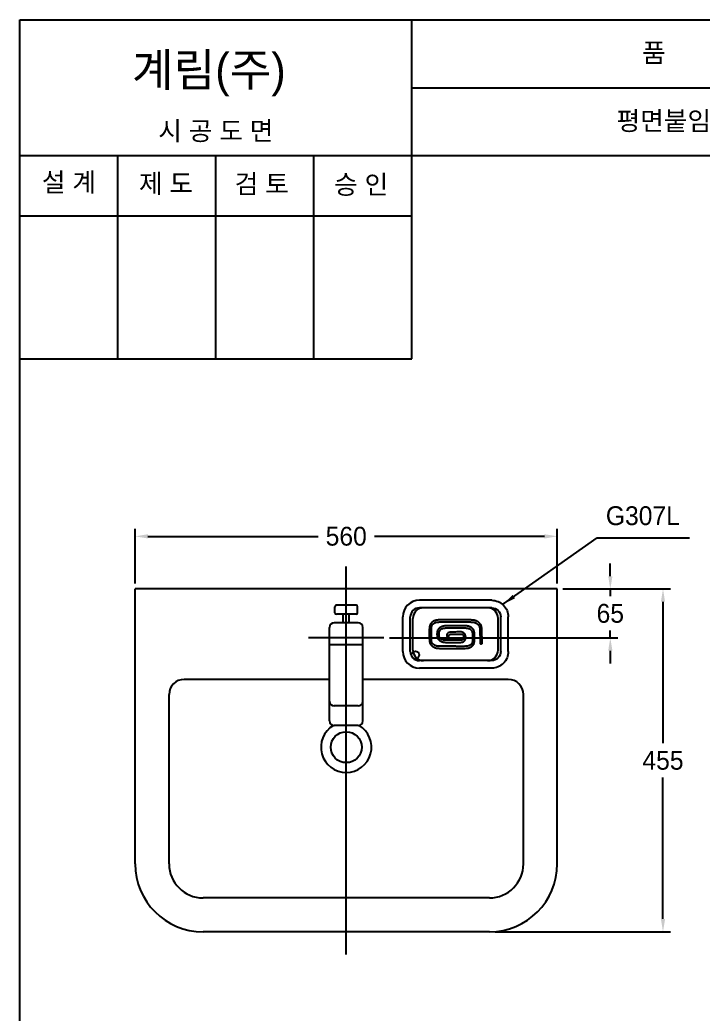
# Model space of a CAD drawing. Header units: millimetres. Extents: x 0 to 5648, y -67 to 2530.
# Drawn here: x 0 to 906, y 1210 to 2530 of the extents above; entities that cross this region are included whole.
import ezdxf
from ezdxf.enums import TextEntityAlignment as Align
from ezdxf.lldxf.tags import DXFTag

# ---------------------------------------------------------------- set-up
doc = ezdxf.new("R2010")
doc.units = ezdxf.units.MM
doc.layers.get('Defpoints').update_dxf_attribs({"color": 1})
for name, color, linetype in [('TEXT', 7, 'Continuous'), ('내부선 및 부속', 4, 'Continuous'), ('도각라인', 255, 'Continuous'), ('외형선', 3, 'Continuous'), ('중심선', 1, 'DASHED'), ('치수선', 7, 'Continuous')]:
    doc.layers.add(name, color=color, linetype=linetype)
doc.styles.add('____', font='')
doc.styles.add('타이틀', font='H2GTRM.TTF', dxfattribs={"height": 25})
doc.styles.get('____').set_extended_font_data('굴림')
tags = doc.linetypes.add('DASHDOT', pattern=[70, 31, -13, 13, -13]).pattern_tags.tags
tags[10:11] = [DXFTag(74, 4), DXFTag(75, 0), DXFTag(340, '0'), DXFTag(46, 0.0), DXFTag(50, 0.0), DXFTag(44, 0.0), DXFTag(45, 0.0)]
tags[8:9] = [DXFTag(74, 4), DXFTag(75, 0), DXFTag(340, '0'), DXFTag(46, 0.0), DXFTag(50, 0.0), DXFTag(44, 0.0), DXFTag(45, 0.0)]
tags[6:7] = [DXFTag(74, 4), DXFTag(75, 0), DXFTag(340, '0'), DXFTag(46, 0.0), DXFTag(50, 0.0), DXFTag(44, 0.0), DXFTag(45, 0.0)]
tags[4:5] = [DXFTag(74, 4), DXFTag(75, 0), DXFTag(340, '0'), DXFTag(46, 0.0), DXFTag(50, 0.0), DXFTag(44, 0.0), DXFTag(45, 0.0)]
tags = doc.linetypes.add('DASHED', pattern=[25.72, 12.86, -12.86]).pattern_tags.tags
tags[6:7] = [DXFTag(74, 4), DXFTag(75, 0), DXFTag(340, '0'), DXFTag(46, 0.0), DXFTag(50, 0.0), DXFTag(44, 0.0), DXFTag(45, 0.0)]
tags[4:5] = [DXFTag(74, 4), DXFTag(75, 0), DXFTag(340, '0'), DXFTag(46, 0.0), DXFTag(50, 0.0), DXFTag(44, 0.0), DXFTag(45, 0.0)]
doc.dimstyles.new('MSADIM', dxfattribs={"dimtxt": 33, "dimasz": 17, "dimexe": 10, "dimexo": 7.5, "dimgap": 10, "dimtad": 0, "dimtih": 1, "dimtoh": 1, "dimdec": 0, "dimzin": 1, "dimdsep": 46, "dimtxsty": '____', "dimcen": 11.25, "dimadec": 0, "dimazin": 0, "dimtfac": 1, "dimtdec": 0, "dimtix": 1, "dimtmove": 0, "dimatfit": 3, "dimfxl": 0, "dimtolj": 1, "dimtzin": 1, "dimarcsym": 0})

# ---------------------------------------------------------------- blocks, each defined once
blk = doc.blocks.new('*D14')
at = {"layer": 'Defpoints', "color": 0, "linetype": 'Continuous'}
for p in [(712.9, 1844.5), (152.9, 1774.6), (712.9, 1774.6)]:
    blk.add_point(p, dxfattribs=at)
at = {"layer": '치수선', "color": 0, "linetype": 'Continuous', "lineweight": -2}
for p, q in [((152.9, 1782.1), (152.9, 1854.5)), ((712.9, 1782.1), (712.9, 1854.5)), ((169.9, 1844.5), (395.6, 1844.5)), ((695.9, 1844.5), (470.3, 1844.5))]:
    blk.add_line(p, q, dxfattribs=at)
at = {"layer": '치수선', "color": 0, "linetype": 'Continuous'}
for points in [[(169.9, 1847.3), (169.9, 1841.6), (152.9, 1844.5)], [(695.9, 1847.3), (695.9, 1841.6), (712.9, 1844.5)]]:
    blk.add_solid(points, dxfattribs=at)
at = {"layer": '치수선', "color": 0, "linetype": 'Continuous', "insert": (432.9, 1844.5), "char_height": 25, "attachment_point": 5, "style": '____'}
blk.add_mtext('\\A1;560', dxfattribs=at)
blk = doc.blocks.new('*D15')
at = {"layer": 'Defpoints', "color": 0, "linetype": 'Continuous'}
for p in [(712.9, 1774.6), (783.2, 1774.6), (482.9, 1709.6)]:
    blk.add_point(p, dxfattribs=at)
at = {"layer": '치수선', "color": 0, "linetype": 'Continuous', "lineweight": -2}
for p, q in [((783.2, 1791.6), (783.2, 1808.6)), ((720.4, 1774.6), (793.2, 1774.6)), ((783.2, 1774.6), (783.2, 1765)), ((783.2, 1709.6), (783.2, 1719.3)), ((490.4, 1709.6), (793.2, 1709.6)), ((783.2, 1692.6), (783.2, 1675.6))]:
    blk.add_line(p, q, dxfattribs=at)
at = {"layer": '치수선', "color": 0, "linetype": 'Continuous'}
for points in [[(780.4, 1791.6), (786.1, 1791.6), (783.2, 1774.6)], [(780.4, 1692.6), (786.1, 1692.6), (783.2, 1709.6)]]:
    blk.add_solid(points, dxfattribs=at)
at = {"layer": '치수선', "color": 0, "linetype": 'Continuous', "insert": (783.2, 1742.1), "char_height": 25, "attachment_point": 5, "style": '____'}
blk.add_mtext('\\A1;65', dxfattribs=at)
blk = doc.blocks.new('*D16')
at = {"layer": 'Defpoints', "color": 0, "linetype": 'Continuous'}
for p in [(712.9, 1774.6), (622.9, 1319.6), (853.1, 1319.6)]:
    blk.add_point(p, dxfattribs=at)
at = {"layer": '치수선', "color": 0, "linetype": 'Continuous', "lineweight": -2}
for p, q in [((720.4, 1774.6), (863.1, 1774.6)), ((853.1, 1757.6), (853.1, 1570)), ((853.1, 1336.6), (853.1, 1524.3)), ((630.4, 1319.6), (863.1, 1319.6))]:
    blk.add_line(p, q, dxfattribs=at)
at = {"layer": '치수선', "color": 0, "linetype": 'Continuous'}
for points in [[(850.3, 1757.6), (855.9, 1757.6), (853.1, 1774.6)], [(850.3, 1336.6), (855.9, 1336.6), (853.1, 1319.6)]]:
    blk.add_solid(points, dxfattribs=at)
at = {"layer": '치수선', "color": 0, "linetype": 'Continuous', "insert": (853.1, 1547.1), "char_height": 25, "attachment_point": 5, "style": '____'}
blk.add_mtext('\\A1;455', dxfattribs=at)

msp = doc.modelspace()

# ---------------------------------------------------------------- linework, layer by layer
at = {"layer": '내부선 및 부속', "linetype": 'Continuous'}
for p, q in [((625.9, 1759.6), (529.9, 1759.6)), ((445.9, 1753.1), (419.9, 1753.1)), ((625.9, 1749.6), (529.9, 1749.6)), ((620.4, 1749.6), (535.4, 1749.6)), ((448.9, 1729.6), (416.9, 1729.6)), ((445.9, 1741.1), (419.9, 1741.1)), ((428.9, 1729.6), (428.9, 1741.1)), ((436.9, 1729.6), (436.9, 1741.1)), ((507.9, 1691.6), (507.9, 1737.6)), ((517.9, 1691.6), (517.9, 1737.6)), ((521.4, 1693.6), (521.4, 1735.6)), ((634.4, 1693.6), (634.4, 1735.6)), ((637.9, 1691.6), (637.9, 1737.6)), ((647.9, 1691.6), (647.9, 1737.6)), ((410.9, 1625.6), (410.9, 1723.6)), ((454.9, 1625.6), (454.9, 1723.6)), ((592.4, 1722.8), (592.9, 1722.8)), ((610.3, 1719.1), (610.4, 1706.3)), ((613.2, 1704.2), (613, 1720.1)), ((578, 1706.5), (566.3, 1706.5)), ((454.9, 1700.4), (410.9, 1700.4)), ((625.9, 1679.6), (529.9, 1679.6)), ((620.4, 1679.6), (535.4, 1679.6)), ((625.9, 1669.6), (529.9, 1669.6)), ((410.9, 1599.4), (410.9, 1625.6)), ((454.9, 1599.4), (454.9, 1625.6)), ((448.9, 1619.6), (416.9, 1619.6)), ((448.9, 1593.4), (416.9, 1593.4))]:
    msp.add_line(p, q, dxfattribs=at)
at = {"layer": '내부선 및 부속', "linetype": 'Continuous', "flags": 128}
for points in [[(625.9, 1759.6, -0.414214), (647.9, 1737.6)], [(625.9, 1749.6, -0.414214), (637.9, 1737.6)], [(637.9, 1691.6, -0.414214), (625.9, 1679.6)], [(647.9, 1691.6, -0.414214), (625.9, 1669.6)]]:
    msp.add_lwpolyline(points, format="xyb", dxfattribs=at)
at = {"layer": '내부선 및 부속', "linetype": 'Continuous'}
for centre, radius in [((524.7, 1687), 5), ((432.9, 1564.6), 20.5)]:
    msp.add_circle(centre, radius, dxfattribs=at)
for centre, radius, start, end in [((529.9, 1737.6), 22, 90, 180), ((419.9, 1751.1), 2, 90, 180), ((419.9, 1743.1), 2, 180, 270), ((445.9, 1751.1), 2, 0, 90), ((445.9, 1743.1), 2, 270, 0), ((529.9, 1737.6), 12, 90, 180), ((535.4, 1735.6), 14, 90, 180), ((620.4, 1735.6), 14, 0, 90), ((416.9, 1723.6), 6, 90, 180), ((448.9, 1723.6), 6, 0, 90), ((602.1, 1721.9), 10.6, 17.0769, 30.9202), ((604.6, 1722.6), 8.01, 16.4358, 17.0769), ((529.9, 1691.6), 22, 180, 270), ((529.9, 1691.6), 12, 180, 270), ((535.4, 1693.6), 14, 180, 270), ((620.4, 1693.6), 14, 270, 0), ((416.9, 1625.6), 6, 180, 270), ((448.9, 1625.6), 6, 270, 0), ((416.9, 1599.4), 6, 180, 270), ((448.9, 1599.4), 6, 270, 0), ((432.9, 1564.6), 33.5, 120.5575, 59.4425)]:
    msp.add_arc(centre, radius, start, end, dxfattribs=at)
for points in [[(417.9, 1743.1), (417.9, 1747.1), (417.9, 1751.1)], [(447.9, 1743.1), (447.9, 1747.1), (447.9, 1751.1)], [(565.7, 1730.8), (579.7, 1730.8), (593.7, 1730.8)], [(543.1, 1718.9), (543.1, 1718.2), (543.1, 1717.5)], [(543.1, 1717.5), (543.1, 1716.9), (543.1, 1716.3)], [(545.8, 1716.6), (545.8, 1716.8), (545.8, 1717.1)], [(545.8, 1712.8), (545.8, 1713), (545.8, 1713.3)], [(545.8, 1710.7), (545.8, 1711.3), (545.8, 1711.8)], [(545.8, 1708.7), (545.8, 1709.7), (545.8, 1710.7)]]:
    msp.add_open_spline(points, degree=2, dxfattribs=at)
for points, weights in [([(546, 1729.7), (544.1, 1727.8), (543.6, 1725.2)], [1, 0.96395277977, 1]), ([(548.1, 1731.5), (546.9, 1730.7), (546, 1729.7)], [1, 0.992818772793, 1]), ([(550.4, 1732.6), (549.2, 1732.2), (548.1, 1731.5)], [1, 0.994671821594, 1]), ([(548.1, 1728.2), (549.2, 1729.2), (550.5, 1729.8)], [1, 0.986086666584, 1]), ([(551.7, 1733), (551, 1732.9), (550.4, 1732.6)], [1, 0.998110949993, 1]), ([(550.5, 1729.8), (551.7, 1730.4), (553.1, 1730.6)], [1, 0.989710330963, 1]), ([(553.2, 1733.3), (552.5, 1733.2), (551.7, 1733)], [1, 0.998395144939, 1]), ([(553.1, 1730.6), (553.9, 1730.7), (554.7, 1730.7)], [1, 0.998968839645, 1]), ([(556.8, 1733.5), (555, 1733.5), (553.2, 1733.3)], [1, 0.998420715332, 1]), ([(554.7, 1730.7), (555.5, 1730.8), (556.2, 1730.8)], [1, 0.999827861786, 1]), ([(556.2, 1730.8), (557.9, 1730.8), (559.6, 1730.8)], [1, 0.999952614307, 1]), ([(563.9, 1733.5), (560.3, 1733.5), (556.8, 1733.5)], [1, 0.999958217144, 1]), ([(559.6, 1730.8), (562.6, 1730.8), (565.7, 1730.8)], [1, 0.999998748302, 1]), ([(596, 1733.5), (580, 1733.5), (563.9, 1733.5)], [1, 0.99999922514, 1]), ([(593.7, 1730.8), (596, 1730.8), (598.2, 1730.8)], [1, 0.999861359596, 1]), ([(601.1, 1733.3), (598.6, 1733.5), (596, 1733.5)], [1, 0.998617112637, 1]), ([(598.2, 1730.8), (599, 1730.7), (599.8, 1730.7)], [1, 0.999873757362, 1]), ([(599.8, 1730.7), (600.5, 1730.6), (601.2, 1730.6)], [1, 0.999480724335, 1]), ([(602.6, 1733.1), (601.9, 1733.2), (601.1, 1733.3)], [1, 0.99895209074, 1]), ([(601.2, 1730.6), (602.6, 1730.4), (603.9, 1729.9)], [1, 0.99342674017, 1]), ([(603.9, 1732.7), (603.3, 1732.9), (602.6, 1733.1)], [1, 0.998930096626, 1]), ([(606.4, 1731.7), (605.2, 1732.4), (603.9, 1732.7)], [1, 0.995204746723, 1]), ([(603.9, 1729.9), (607.1, 1728.8), (608.9, 1725.8)], [1, 0.941465139389, 1]), ([(611.2, 1727.3), (609.4, 1730.2), (606.4, 1731.7)], [1, 0.963856101036, 1]), ([(543.2, 1722.7), (543.1, 1721.4), (543.1, 1720.2)], [1, 0.999537229538, 1]), ([(543.1, 1720.2), (543.1, 1719.5), (543.1, 1718.9)], [1, 0.999987006187, 1]), ([(543.1, 1716.3), (543.1, 1714.3), (543.1, 1712.3)], [1, 0.999999821186, 1]), ([(543.6, 1725.2), (543.3, 1723.9), (543.2, 1722.7)], [1, 0.997222781181, 1]), ([(545.8, 1719.1), (545.8, 1720.1), (545.9, 1721.2)], [1, 0.999947965145, 1]), ([(545.8, 1718.1), (545.8, 1718.6), (545.8, 1719.1)], [1, 0.999996840954, 1]), ([(545.8, 1717.1), (545.8, 1717.6), (545.8, 1718.1)], [1, 0.999999582767, 1]), ([(545.8, 1713.3), (545.8, 1714.9), (545.8, 1716.6)], [1, 0.999999880791, 1]), ([(545.9, 1721.4), (545.9, 1722.4), (546, 1723.4)], [1, 0.99901676178, 1]), ([(545.9, 1721.2), (545.9, 1721.3), (545.9, 1721.4)], [1, 0.999998748302, 1]), ([(546, 1723.4), (546.3, 1726.2), (548.1, 1728.2)], [1, 0.946192204952, 1]), ([(555.7, 1722), (555.1, 1721.5), (554.7, 1720.9)], [1, 0.995647370815, 1]), ([(556.9, 1723.1), (556.3, 1722.6), (555.7, 1722)], [1, 0.997050523758, 1]), ([(558.4, 1724), (557.6, 1723.6), (556.9, 1723.1)], [1, 0.997648477554, 1]), ([(559.2, 1724.4), (558.8, 1724.2), (558.4, 1724)], [1, 0.999336242676, 1]), ([(560.2, 1724.8), (559.7, 1724.6), (559.2, 1724.4)], [1, 0.999205291271, 1]), ([(562.4, 1725.4), (561.3, 1725.2), (560.2, 1724.8)], [1, 0.995652318001, 1]), ([(567.4, 1725.6), (564.9, 1725.7), (562.4, 1725.4)], [1, 0.997030973434, 1]), ([(563.3, 1722.8), (564.1, 1722.8), (564.9, 1722.9)], [1, 0.999254465103, 1]), ([(564.9, 1722.9), (567.1, 1723), (569.3, 1722.9)], [1, 0.999756395817, 1]), ([(591.5, 1725.6), (579.5, 1725.6), (567.4, 1725.6)], [1, 0.999999642372, 1]), ([(569.3, 1722.9), (579.4, 1722.9), (589.5, 1722.9)], [1, 0.999998509884, 1]), ([(589.5, 1722.9), (591, 1722.9), (592.4, 1722.8)], [1, 0.999343335629, 1]), ([(594.9, 1725.2), (593.2, 1725.6), (591.5, 1725.6)], [1, 0.995383501053, 1]), ([(596, 1724.9), (595.5, 1725), (594.9, 1725.2)], [1, 0.999064683914, 1]), ([(596.8, 1724.5), (596.4, 1724.7), (596, 1724.9)], [1, 0.999244809151, 1]), ([(598.5, 1723.7), (597.7, 1724.2), (596.8, 1724.5)], [1, 0.997297823429, 1]), ([(601.5, 1720.9), (600.2, 1722.6), (598.5, 1723.7)], [1, 0.978946268559, 1]), ([(608.9, 1725.8), (609.6, 1724.6), (609.8, 1723.4)], [0.999989211559, 0.989882051945, 1]), ([(609.8, 1723.4), (610.1, 1722.3), (610.2, 1721.2)], [1, 0.997924745083, 1]), ([(610.2, 1721.2), (610.3, 1720.2), (610.3, 1719.1)], [1, 0.999730587006, 1]), ([(612.7, 1722.6), (612.6, 1723.7), (612.2, 1724.9)], [1, 0.99708032608, 1]), ([(613, 1720.1), (612.9, 1721.3), (612.7, 1722.6)], [1, 0.999366462231, 1]), ([(543.1, 1712.3), (543.1, 1711.6), (543.1, 1711)], [1, 0.999999880791, 1]), ([(543.1, 1711), (543.1, 1710.3), (543.1, 1709.7)], [1, 0.999998152256, 1]), ([(543.1, 1709.7), (543.1, 1708.4), (543.2, 1707.1)], [1, 0.999874889851, 1]), ([(543.2, 1707.1), (543.2, 1705.9), (543.4, 1704.8)], [1, 0.997578918934, 1]), ([(543.4, 1704.8), (543.6, 1703.4), (544.3, 1702.2)], [1, 0.991069853306, 1]), ([(545.8, 1711.8), (545.8, 1712.3), (545.8, 1712.8)], [1, 0.999999940395, 1]), ([(545.9, 1706.4), (545.8, 1707.5), (545.8, 1708.7)], [1, 0.999459803104, 1]), ([(546.5, 1703.7), (545.9, 1705), (545.9, 1706.4)], [1, 0.983208537102, 1]), ([(551.5, 1699.3), (548.2, 1700.6), (546.5, 1703.7)], [1, 0.946283042431, 1]), ([(554.4, 1709), (554.4, 1708.9), (554.5, 1708.8)], [1, 0.999879419804, 1]), ([(554.5, 1708.8), (555.6, 1707), (557.4, 1705.9)], [1, 0.975969076157, 1]), ([(557.4, 1705.9), (558.2, 1705.4), (559, 1705)], [1, 0.996865451336, 1]), ([(559, 1705), (559.4, 1704.8), (559.9, 1704.6)], [1, 0.999286711216, 1]), ([(559.9, 1704.6), (560.4, 1704.5), (560.9, 1704.3)], [1, 0.998782992363, 1]), ([(561.4, 1707), (561.1, 1707.1), (560.8, 1707.2)], [1, 0.999561190605, 1]), ([(560.9, 1704.3), (562.6, 1703.9), (564.4, 1703.8)], [1, 0.994699597359, 1]), ([(562.3, 1706.8), (561.8, 1706.9), (561.4, 1707)], [1, 0.999089598656, 1]), ([(563.4, 1706.7), (562.9, 1706.7), (562.3, 1706.8)], [1, 0.999141514301, 1]), ([(566.3, 1706.5), (564.9, 1706.5), (563.4, 1706.7)], [1, 0.999011933804, 1]), ([(564.4, 1703.8), (564.6, 1703.8), (564.8, 1703.8)], [1, 0.999984025955, 1]), ([(564.8, 1703.8), (571.4, 1703.8), (578, 1703.8)], [1, 0.999997615814, 1]), ([(587.4, 1707.2), (587.3, 1707.1), (587.2, 1707.1)], [1, 0.999029159546, 1]), ([(588.2, 1704.5), (590, 1705.5), (590.8, 1707.5)], [1, 0.941472828388, 1]), ([(590.8, 1707.5), (590.9, 1707.7), (591, 1708)], [1, 0.999464809895, 1]), ([(600, 1703.6), (599.9, 1702.9), (599.5, 1702.3)], [1, 0.992170214653, 1]), ([(600.3, 1705.5), (600.3, 1704.5), (600, 1703.6)], [1, 0.994230389595, 1]), ([(600.3, 1708.2), (600.3, 1707.1), (600.3, 1706.1)], [1, 0.999879360199, 1]), ([(600.3, 1706.1), (600.3, 1705.8), (600.3, 1705.5)], [1, 0.999927401543, 1]), ([(601.8, 1700.8), (602.4, 1701.7), (602.6, 1702.8)], [1, 0.990163445473, 1]), ([(602.6, 1702.8), (602.9, 1704), (603, 1705.2)], [1, 0.994770824909, 1]), ([(603, 1705.2), (603.1, 1707.1), (603, 1709)], [1, 0.999521255493, 1]), ([(544.3, 1702.2), (546, 1699.1), (549.1, 1697.4)], [1, 0.959776341915, 1]), ([(549.1, 1697.4), (550.3, 1696.8), (551.6, 1696.4)], [1, 0.993183910847, 1]), ([(554.4, 1698.6), (552.9, 1698.7), (551.5, 1699.3)], [1, 0.988788306713, 1]), ([(551.6, 1696.4), (552.2, 1696.2), (552.9, 1696.1)], [1, 0.998437225819, 1]), ([(552.9, 1696.1), (553.7, 1696), (554.5, 1695.9)], [1, 0.998926401138, 1]), ([(555.8, 1698.5), (555.1, 1698.5), (554.4, 1698.6)], [1, 0.999584972858, 1]), ([(554.5, 1695.9), (557.1, 1695.8), (559.7, 1695.8)], [1, 0.999321401119, 1]), ([(557.4, 1698.5), (556.6, 1698.5), (555.8, 1698.5)], [1, 0.999937474728, 1]), ([(562.1, 1698.5), (559.7, 1698.5), (557.4, 1698.5)], [1, 0.999974727631, 1]), ([(559.7, 1695.8), (568.9, 1695.8), (578, 1695.8)], [1, 0.999999821186, 1]), ([(578, 1698.5), (570.1, 1698.5), (562.1, 1698.5)], [1, 0.999999940395, 1]), ([(590.6, 1698.5), (584.3, 1698.4), (578, 1698.5)], [1, 0.999908387661, 1]), ([(596.5, 1699.6), (593.7, 1698.4), (590.6, 1698.5)], [1, 0.977710664272, 1]), ([(592.4, 1695.9), (595.4, 1696), (598.2, 1697.5)], [1, 0.975972473621, 1]), ([(598.8, 1701.3), (597.8, 1700.2), (596.5, 1699.6)], [1, 0.98201084137, 1]), ([(598.2, 1697.5), (599.3, 1698.1), (600.3, 1699.1)], [1, 0.993131816387, 1]), ([(599.5, 1702.3), (599.2, 1701.8), (598.8, 1701.3)], [1, 0.993232131004, 1]), ([(600.3, 1699.1), (600.8, 1699.5), (601.1, 1699.9)], [1, 0.997981309891, 1]), ([(601.1, 1699.9), (601.5, 1700.3), (601.8, 1700.8)], [1, 0.997133791447, 1])]:
    msp.add_rational_spline(points, weights, degree=2, dxfattribs=at)
for points, knots in [([(554.7, 1720.9), (554.5, 1720.6), (554.1, 1719.8), (553.5, 1718.2), (553.3, 1715.9), (553.3, 1713.6), (553.5, 1711.2), (553.9, 1709.8), (554.4, 1709)], [0, 0, 0, 0, 0.104371, 0.202774, 0.419026, 0.646043, 0.773947, 1, 1, 1, 1]), ([(560.8, 1707.2), (559.9, 1707.5), (558.2, 1708.4), (556.4, 1710.4), (556, 1713.2), (556.1, 1715.4), (556.1, 1717.6), (556.8, 1719.4), (559.2, 1721.6), (561.6, 1722.6), (563.3, 1722.8)], [0, 0, 0, 0, 0.138499, 0.25656, 0.356288, 0.506765, 0.56327, 0.656888, 0.763487, 1, 1, 1, 1]), ([(591, 1708), (591.6, 1709.8), (591.5, 1712.9), (589.4, 1716.2), (586.9, 1717.5), (584.3, 1717.6), (579.9, 1717.5), (575.4, 1717.5), (570.8, 1717.4), (568, 1716.8), (566.5, 1715.1), (566.3, 1713.5), (566.2, 1712.3), (566.7, 1711.4), (567.8, 1711.2), (568.6, 1711.4), (569.1, 1712.4), (569, 1713.2), (569.8, 1714.3), (571.6, 1714.7), (576.7, 1714.8), (581.9, 1714.8), (586.7, 1714.8), (588.3, 1713.4), (588.8, 1711.3), (588.6, 1709.1), (587.9, 1707.7), (587.4, 1707.2)], [0, 0, 0, 0, 0.087843, 0.131389, 0.171922, 0.212543, 0.247034, 0.369044, 0.415974, 0.458199, 0.492253, 0.511762, 0.532059, 0.544276, 0.556675, 0.576753, 0.582874, 0.600984, 0.612631, 0.638529, 0.6839, 0.846407, 0.871426, 0.899487, 0.930935, 0.968943, 1, 1, 1, 1]), ([(592.9, 1722.8), (593.6, 1722.7), (595, 1722.4), (597.4, 1721.4), (599.8, 1719.2), (600.3, 1716.3), (600.3, 1712.7), (600.3, 1710.2), (600.3, 1708.2)], [0, 0, 0, 0, 0.110959, 0.223108, 0.423896, 0.598975, 0.674343, 1, 1, 1, 1]), ([(603, 1709), (603, 1711), (603.1, 1713), (603, 1717.1), (602.6, 1719.2), (601.5, 1720.9)], [0, 0, 0, 0, 0.5, 0.5, 1, 1, 1, 1]), ([(587.2, 1707.1), (586.6, 1706.6), (585.8, 1706.5), (584.2, 1706.5), (583.4, 1706.5), (581.1, 1706.5), (579.6, 1706.5), (578, 1706.5)], [0, 0, 0, 0, 0.25, 0.25, 0.5, 0.5, 1, 1, 1, 1]), ([(578, 1703.8), (579.7, 1703.8), (581.4, 1703.8), (584.9, 1703.8), (586.7, 1703.7), (588.2, 1704.5)], [0, 0, 0, 0, 0.5, 0.5, 1, 1, 1, 1]), ([(610.4, 1706.3), (610.5, 1705.1), (610.3, 1703.8), (610.5, 1702.3), (611.3, 1701.5), (612.8, 1701.6), (613.3, 1703), (613.1, 1703.7), (613.2, 1704.2)], [0, 0, 0, 0, 0.392807, 0.452711, 0.512513, 0.751502, 0.84744, 1, 1, 1, 1]), ([(578, 1695.8), (580.4, 1695.8), (582.8, 1695.8), (587.6, 1695.8), (590, 1695.7), (592.4, 1695.9)], [0, 0, 0, 0, 0.5, 0.5, 1, 1, 1, 1])]:
    msp.add_open_spline(points, degree=3, knots=knots, dxfattribs=at)
at = {"layer": '도각라인', "color": 7}
for p, q in [((0, 0), (0, 2530)), ((0, 2530), (1800, 2530)), ((520, 2080), (520, 2530)), ((520, 2440), (1800, 2440)), ((0, 2350), (1800, 2350)), ((130, 2080), (130, 2350)), ((260, 2080), (260, 2350)), ((390, 2080), (390, 2350)), ((0, 2270), (520, 2270)), ((0, 2080), (520, 2080))]:
    msp.add_line(p, q, dxfattribs=at)
at = {"layer": '외형선', "linetype": 'Continuous'}
for p, q in [((712.9, 1774.6), (152.9, 1774.6)), ((152.9, 1409.6), (152.9, 1774.6)), ((712.9, 1409.6), (712.9, 1774.6)), ((410.9, 1654.6), (217.9, 1654.6)), ((647.9, 1654.6), (454.9, 1654.6)), ((197.9, 1409.6), (197.9, 1634.6)), ((667.9, 1409.6), (667.9, 1634.6)), ((622.9, 1364.6), (242.9, 1364.6)), ((622.9, 1319.6), (242.9, 1319.6))]:
    msp.add_line(p, q, dxfattribs=at)
for centre, radius, start, end in [((217.9, 1634.6), 20, 90, 180), ((647.9, 1634.6), 20, 0, 90), ((242.9, 1409.6), 90, 180, 270), ((242.9, 1409.6), 45, 180, 270), ((622.9, 1409.6), 90, 270, 0), ((622.9, 1409.6), 45, 270, 0)]:
    msp.add_arc(centre, radius, start, end, dxfattribs=at)
at = {"layer": '중심선', "linetype": 'DASHDOT'}
for p, q in [((432.9, 1289.6), (432.9, 1804.6)), ((482.9, 1709.6), (382.9, 1709.6))]:
    msp.add_line(p, q, dxfattribs=at)

# ---------------------------------------------------------------- texts
at = {"layer": 'TEXT', "style": '타이틀'}
for s, p in [('품             명', (915.7, 2486.4)), ('평면붙임 세면기', (905.8, 2396)), ('시 공 도 면', (259.9, 2382.7)), ('설 계', (65, 2314.6)), ('제 도', (193.8, 2312.9)), ('검 토', (320.8, 2312.3)), ('승 인', (452.7, 2311.4))]:
    msp.add_text(s, height=25, dxfattribs=at).set_placement(p, align=Align.MIDDLE_CENTER)
msp.add_text('계림(주)', height=44, dxfattribs=at).set_placement((148.7, 2441.8))
at = {"layer": 'TEXT', "insert": (777.3, 1884.4), "char_height": 25, "width": 380.447, "attachment_point": 1, "line_spacing_factor": 0.963855, "style": '타이틀'}
msp.add_mtext('\\A1;G307L', dxfattribs=at)

# ---------------------------------------------------------------- dimensions: what is measured, and where the dimension line sits
at = {"layer": '치수선', "linetype": 'Continuous'}
dim = msp.add_linear_dim(base=(712.9, 1844.5), p1=(152.9, 1774.6), p2=(712.9, 1774.6), dimstyle='MSADIM', override={"dimtxt": 25}, dxfattribs=at)
dim.commit()
dim.dimension.update_dxf_attribs({"geometry": '*D14', "text_midpoint": (432.9, 1844.5), "dimtype": 160})
for base, p1, p2, picture, middle in [((783.2, 1774.6), (482.9, 1709.6), (712.9, 1774.6), '*D15', (783.2, 1742.1)), ((853.1, 1319.6), (712.9, 1774.6), (622.9, 1319.6), '*D16', (853.1, 1547.1))]:
    dim = msp.add_linear_dim(base=base, p1=p1, p2=p2, angle=90, dimstyle='MSADIM', override={"dimtxt": 25}, dxfattribs=at)
    dim.commit()
    dim.dimension.update_dxf_attribs({"geometry": picture, "text_midpoint": middle, "dimtype": 160})

# ---------------------------------------------------------------- leaders
msp.add_leader([(641.5, 1754.7), (765.7, 1842.4), (888.3, 1842.4)], dimstyle='MSADIM', override={"dimtxt": 25}, dxfattribs=at)

doc.saveas('drawing.dxf')
